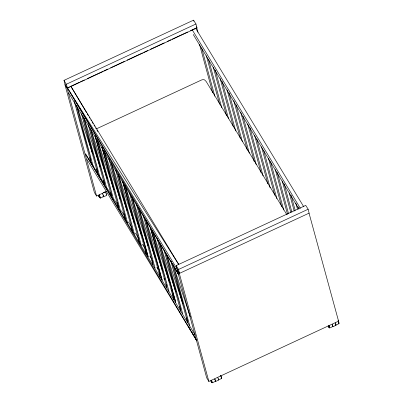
<?xml version="1.0" encoding="UTF-8"?>
<svg xmlns="http://www.w3.org/2000/svg" width="403" height="403" viewBox="0 0 403 403"><rect width="100%" height="100%" fill="white"/><g stroke="black" fill="none" stroke-linecap="round" stroke-linejoin="round"><path stroke-width="0.6" d="M100.125 197.797L100.1 197.475M103.511 196.357L103.506 196.649L100.347 198.12M215.419 381.067L215.414 381.364L212.25 382.835M218.456 379.656L218.325 380.009L221.363 378.598M221.454 378.13L221.464 377.792M329.447 327.357L329.332 327.669M338.893 323.302L338.903 322.964L338.752 323.292M195.959 23.994L66.384 84.222L67.442 88.091L196.926 27.908L195.959 23.994L193.526 20.165L64.042 80.353L64.989 84.202L67.366 88.106M309.03 213.162L338.57 321.151L208.865 381.44L179.32 273.451L309.121 213.127L308.114 209.147L305.716 205.389L176.232 265.572L177.179 269.421L179.637 273.31M100.095 197.737L99.783 197.631M211.998 382.447L211.691 382.346M329.689 328.002L332.848 326.531L332.747 325.73M335.533 324.999L335.885 325.12M106.568 191.39L96.564 196.039L67.019 88.045L69.613 86.841M70.182 86.58L79.305 82.338M80.444 81.809L84.434 79.955M87.285 78.63L102.674 71.477M103.813 70.948L107.808 69.089M110.654 67.764L124.336 61.407M127.187 60.082L142.576 52.929M143.715 52.4L147.705 50.546M150.556 49.221L164.238 42.864M167.089 41.539L171.079 39.685M172.217 39.151L187.607 31.998M190.458 30.673L196.16 28.024M96.725 128.708L201.631 79.945L203.127 79.593L204.543 79.87L206.19 81.517L286.865 214.703M103.873 196.689L106.085 195.662M335.764 325.181L338.797 323.77M333.216 326.571L335.432 325.543M215.776 381.404L217.993 380.377M176.166 265.622L178.579 269.446L308.139 209.243M338.681 323.488L339.034 323.604L338.641 321.942M335.598 325.166L335.971 325.292L335.568 323.629M106.256 195.284L106.624 195.41L106.437 194.437M221.247 378.316L221.595 378.437L221.176 376.74L221.363 377.41M218.159 379.994L218.532 380.12L218.345 379.147M215.126 381.409C216.109 381.843 214.844 379.515 214.779 379.052M211.711 382.402L212.033 382.512L211.716 381.132M193.596 20.15L193.929 21.253M66.319 84.272L63.961 80.429M179.557 273.325L178.479 269.486M332.228 326.153L332.933 326.702L332.53 325.04M328.843 327.155L329.357 327.735L329.347 326.909M328.863 327.211L329.664 327.961L329.039 325.679M102.881 196.271L103.586 196.82L103.183 195.158M99.501 197.274L100.317 198.08L99.314 194.911M211.404 381.989L212.225 382.79L211.6 380.508M197.007 27.832L196.332 26.729M328.5 326.626L328.994 327.443M99.652 197.561L98.77 196.07L99.264 196.966M211.061 381.455L211.555 382.276M173.663 265.975L178.725 274.68L67.412 87.935L178.625 264.363M104.926 184.765L85.501 153.941L195.254 335.175M106.936 187.954L111.958 195.923M114.301 199.646L118.321 206.024M121.338 210.804L124.683 216.119M128.371 221.967L131.716 227.282M135.403 233.13L138.415 237.911M142.435 244.289L144.778 248.011M149.8 255.981L151.81 259.169M156.838 267.144L158.172 269.269M163.87 278.302L164.872 279.899M171.235 289.994L171.905 291.057M195.757 28.477L303.771 206.799M192.367 30.054L300.381 208.371M193.223 34.472L298.955 209.036M338.031 320.259L338.57 321.151M178.7 264.313L70.883 86.318L86.64 112.769M67.422 87.93L177.516 269.688M67.019 88.045L64.863 84.484L94.403 192.478L96.564 196.039M179.32 273.451L177.164 269.884L206.704 377.878L208.865 381.44M68.611 92.937L178.71 274.695M91.421 163.497L92.957 166.036M98.926 175.894L99.541 176.907M90.458 128.658L106.886 188.695L88.161 124.487L104.901 185.753L106.437 188.287M95.037 135.882L111.792 197.132L113.329 199.666M118.684 208.512L119.298 209.525M125.58 219.892L127.116 222.426M132.778 231.78L133.393 232.793M139.675 243.16L140.289 244.173M87.003 159.497L196.77 340.716L191.41 331.452M87.28 113.853L88.247 115.47M89.214 117.092L89.854 118.17M90.821 119.787L91.466 120.87M92.106 121.948L93.073 123.565M94.035 125.187L94.68 126.265M95.647 127.887L96.287 128.965M96.932 130.043L97.899 131.665M85.476 153.956L196.78 340.711M170.499 260.534L171.446 262.167M172.081 263.255L173.028 264.887M188.241 326.012L190.775 330.364M328.118 325.951L328.611 326.848M210.678 380.785L211.172 381.676M98.372 195.309L98.836 196.216M220.97 376.155L220.572 375.228L221.277 376.966M105.526 192.03L105.959 192.982M102.488 193.44L102.926 194.392M99.198 194.906L99.833 196.457M338.716 322.133L338.339 321.186L338.606 321.962M335.256 322.808L335.634 323.725M332.218 324.219L332.596 325.135M328.883 325.579L329.18 326.339M217.816 377.641L218.194 378.558M214.834 379.107L215.388 380.689M211.444 380.412L211.938 381.787M105.908 192.926L106.286 193.843M102.871 194.337L103.48 195.979M190.387 317.035L172.932 264.313L189.687 325.564L170.953 261.361L187.702 322.617L186.66 317.695M166.625 254.711L182.71 303.283M159.341 242.143L175.819 291.903M152.838 231.952L169.512 282.302M145.554 219.383L162.621 270.922M138.662 208.003L154.943 257.174M131.766 196.624L148.047 245.79M125.409 186.7L141.69 235.866M118.517 175.32L134.406 223.302M111.424 163.346L127.121 210.739M104.533 151.966L120.225 199.359M97.642 140.587L113.923 189.753M90.942 129.801L107.027 178.373M84.051 118.422L100.135 166.993M77.154 107.042L92.458 153.246M338.616 321.906L338.802 322.576M329.155 326.304L329.377 326.959M218.129 378.462L218.426 379.278M106.221 193.747L106.518 194.568M99.813 196.422L100.03 197.077M175.708 302.215L157.17 238.601L173.915 299.857L172.605 293.706M150.274 227.221L168.988 291.434L152.415 230.778M162.097 280.055L143.382 215.842L160.293 277.707M148.133 256.696L129.595 193.082L146.344 254.338M122.804 181.99L141.342 245.603L124.759 184.952M101.949 147.246L120.663 211.459L104.08 150.813M95.053 135.866L113.767 200.079L97.188 139.433M297.933 206.588L298.598 209.006M295.817 203.092L297.469 209.137M291.042 195.208L295.177 210.326M289.253 192.921L294.215 211.061M284.15 183.828L291.923 212.245M282.196 180.937L290.795 212.376M277.254 172.449L288.503 213.56M275.304 169.557L287.541 214.295M270.529 161.674L283.757 210.044M268.408 158.178L281.642 206.543M263.633 150.294L276.866 198.659M261.517 146.798L274.75 195.163M256.741 138.914L270.141 187.884M254.625 135.418L267.854 183.783M249.85 127.534L263.078 175.899M247.729 124.038L260.963 172.403M242.954 116.155L256.187 164.52M240.672 112.054L254.233 161.628M236.062 104.775L249.296 153.14M233.78 100.674L247.341 150.248M229.005 92.791L242.399 141.76M227.05 89.899L240.284 138.264M222.108 81.411L235.674 130.985M220.159 78.52L233.392 126.885M215.217 70.031L228.451 118.396M213.263 67.135L226.496 115.505M208.492 59.251L221.721 107.621M206.371 55.755L219.605 104.125M196.729 27.762L197.964 32.28M201.596 47.871L214.829 96.241M199.48 44.375L212.708 92.745M166.368 254.147L182.63 313.574L164.061 249.981L180.645 310.632M159.311 242.158L175.733 302.195M150.264 227.227L166.857 287.873M145.523 219.398L162.112 280.045M138.632 208.019L155.054 268.055L136.315 203.863L153.069 265.114M131.736 196.639L148.163 256.676M122.608 181.4L139.367 242.651L138.289 237.735M118.034 174.177L134.456 234.214L115.732 170.006L132.471 231.272L131.801 228.199M111.137 162.797L127.565 222.834L108.84 158.626L125.414 219.282L124.235 213.746M101.929 147.261L118.522 207.903M83.401 116.669L99.989 177.315L81.441 113.706L98.005 174.373L96.796 168.842M76.51 105.289L93.098 165.935L74.202 101.128L91.113 162.988L89.904 157.462M179.763 306.315L180.841 311.232M166.112 284.17L166.787 287.243M159.22 272.791L159.759 275.249M152.057 260.182L152.999 264.484M145.166 248.802L146.375 254.328M117.344 202.366L118.553 207.898M110.85 192.83L111.792 197.132M103.692 180.222L104.901 185.753M338.807 322.516L338.898 323.035M335.785 324.319L335.895 324.828M221.368 377.344L221.459 377.868M100.004 197.027L100.13 197.53M105.062 191.506A1.491 1.149 -15.3 0 1 103.208 192.705"/></g></svg>
